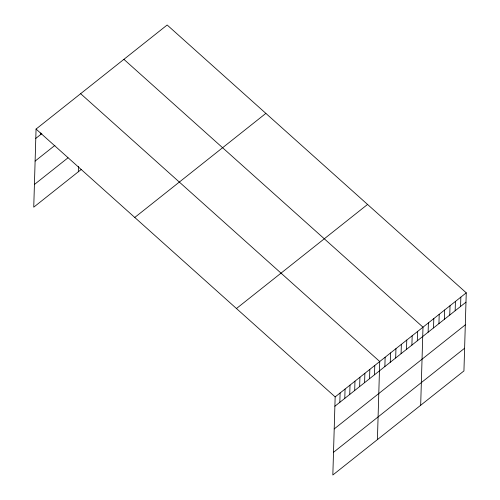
<?xml version="1.0" encoding="UTF-8"?>
<svg xmlns="http://www.w3.org/2000/svg" width="500" height="500" viewBox="0 0 500 500"><rect width="100%" height="100%" fill="white"/><g stroke="black" fill="none" stroke-linecap="round" stroke-linejoin="round"><path stroke-width="0.75" d="M36.062 129.069L335.156 396.906L332.837 475L463.938 370.931L466.256 292.831L167.162 25L36.062 129.069L33.744 207.169L81.325 169.394M40.738 134.475L40.788 132.919M78.319 171.781L78.475 166.488M339.831 402.306L340.112 392.975M344.787 398.375L345.062 389.044M349.738 394.444L350.012 385.112M354.688 390.513L354.969 381.181M359.644 386.581L359.919 377.25M364.594 382.65L364.875 373.312M369.55 378.719L369.825 369.381M374.5 374.787L374.775 365.45M377.413 439.619L379.731 361.519L80.638 93.688M384.862 366.562L385.138 357.225M390.269 362.269L390.544 352.938M395.675 357.975L395.956 348.644M401.081 353.681L401.362 344.35M406.494 349.387L406.769 340.056M411.9 345.094L412.175 335.763M417.306 340.806L417.587 331.469M420.675 405.275L422.994 327.175L123.9 59.344M428.125 332.219L428.4 322.887M433.531 327.925L433.806 318.594M438.938 323.631L439.212 314.3M444.344 319.337L444.625 310.006M449.756 315.044L450.031 305.712M455.163 310.756L455.438 301.419M460.569 306.462L460.844 297.125M35.788 138.406L41.837 133.6M35.112 161.094L54.925 145.369M34.419 184.475L67.987 157.825M134.762 217.456L265.863 113.387M236.456 308.519L367.556 204.45M335.156 396.906L466.256 292.831M334.881 406.238L465.975 302.169M334.206 428.931L465.306 324.856M333.512 452.306L464.613 348.237"/></g></svg>
